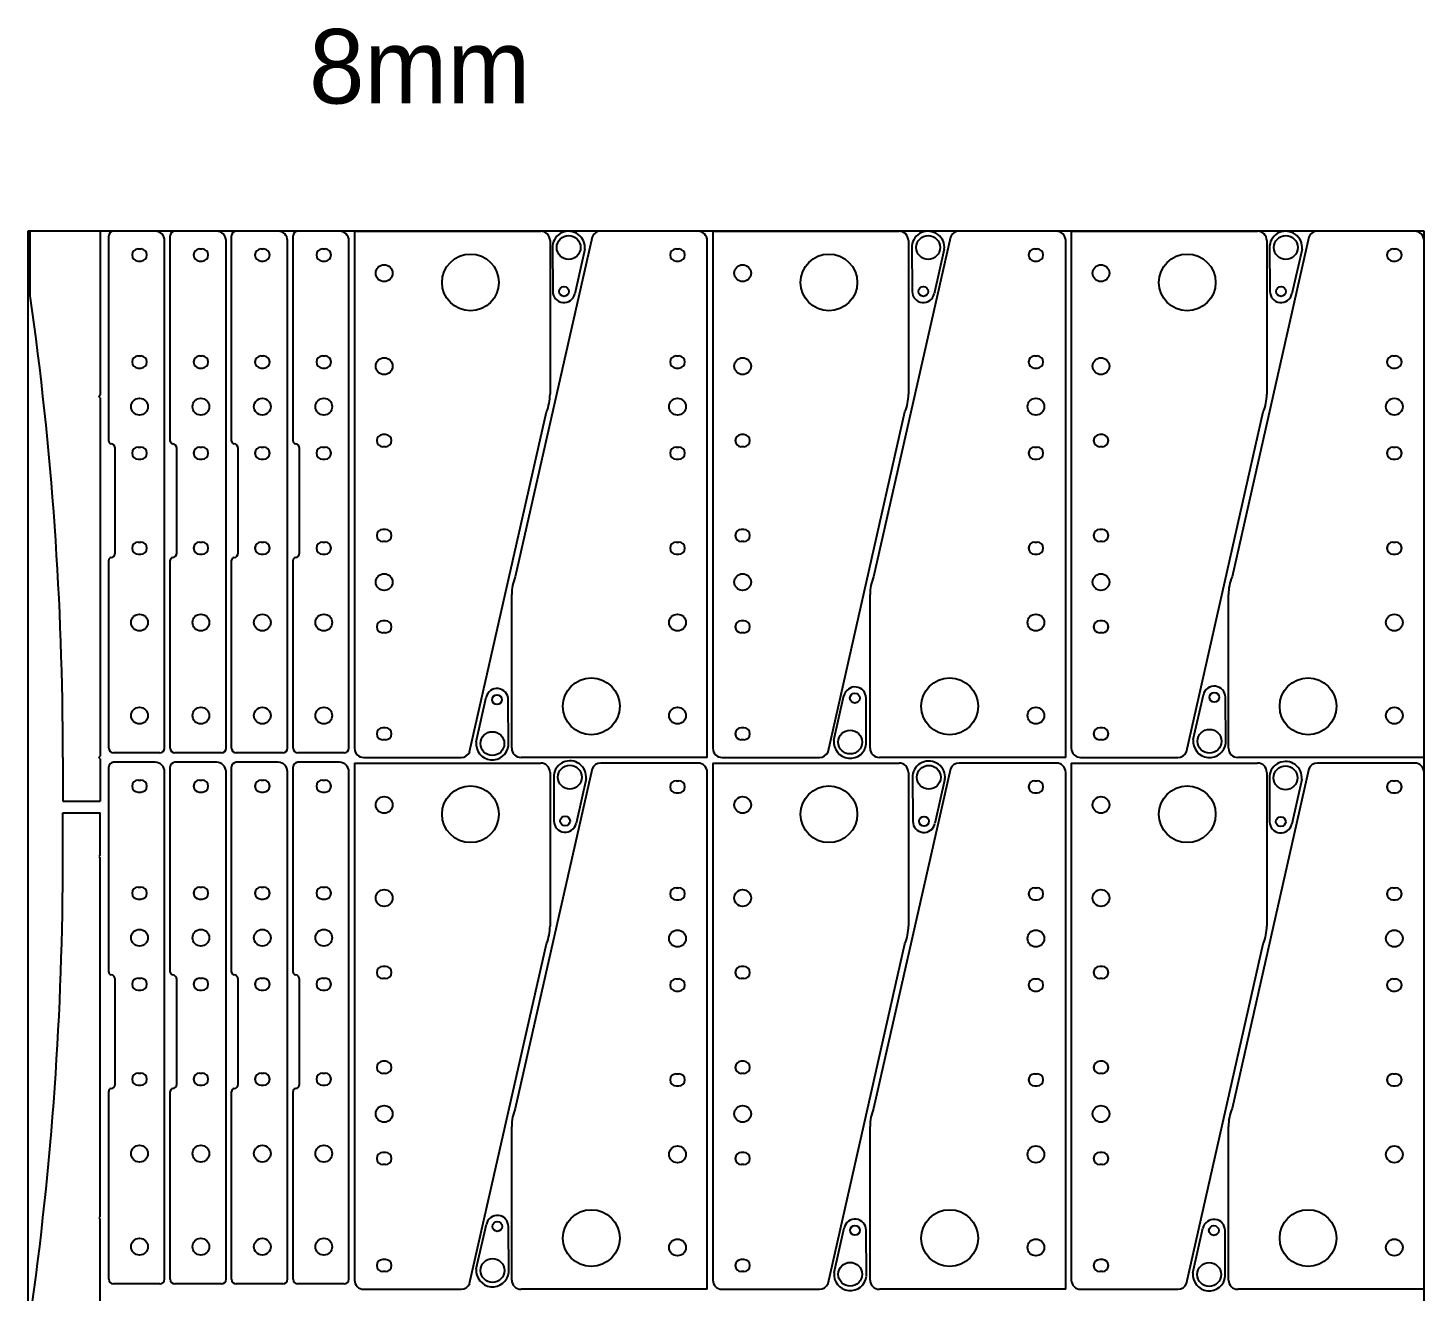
# Model space of a CAD drawing. Header units: millimetres. Extents: x 47861 to 59117, y 10924 to 15324.
# Drawn here: x 50004 to 51504, y 13408 to 14765 of the extents above; entities that cross this region are included whole.
import ezdxf

# ---------------------------------------------------------------- set-up
doc = ezdxf.new("R2010")
doc.units = ezdxf.units.MM
doc.layers.add('SHEET_METAL2', color=7, linetype='Continuous')
doc.layers.add('SHEET_METAL8', color=7, linetype='Continuous')

msp = doc.modelspace()

# ---------------------------------------------------------------- linework, layer by layer
at = {"color": 2}
for p, q in [((51504.4, 14546.9), (50004.4, 14546.9)), ((50004.4, 14546.9), (50004.4, 11396.9)), ((51504.4, 11396.9), (51504.4, 14546.9)), ((50568, 14531.3), (50568.3, 14482.1)), ((50602.8, 14527.5), (50592, 14479.6)), ((50954.2, 14531.3), (50954.5, 14482.1)), ((50989, 14527.5), (50978.2, 14479.6)), ((51338.5, 14531.3), (51338.8, 14482.1)), ((51373.3, 14527.5), (51362.5, 14479.6)), ((50486, 13998.2), (50496.8, 14046.2)), ((50520.8, 13994.4), (50520.5, 14043.6)), ((50870.4, 13999.9), (50881.2, 14047.9)), ((50905.2, 13996.1), (50904.9, 14045.3)), ((51256.5, 14000.7), (51267.3, 14048.7)), ((51291.3, 13996.9), (51291, 14046.1)), ((50569.3, 13962.2), (50569.6, 13913)), ((50604.1, 13958.5), (50593.3, 13910.5)), ((50954.9, 13962), (50955.2, 13912.8)), ((50989.7, 13958.3), (50978.9, 13910.3)), ((51338.2, 13961.5), (51338.5, 13912.3)), ((51373, 13957.7), (51362.2, 13909.7)), ((50486.2, 13432), (50497, 13480)), ((50521, 13428.3), (50520.7, 13477.4)), ((50870.5, 13427.9), (50881.3, 13475.9)), ((50905.3, 13424.2), (50905, 13473.3)), ((51256.1, 13427.7), (51266.9, 13475.7)), ((51290.9, 13424), (51290.6, 13473.1))]:
    msp.add_line(p, q, dxfattribs=at)
for p, q in [((50082, 14546.9), (50007, 14546.9)), ((50007, 14477.4), (50007, 14546.9)), ((50080.5, 14369.5), (50082, 14371)), ((50082, 14368), (50080.5, 14369.5)), ((50091.3, 13991.4), (50091.3, 14193.3)), ((50157.3, 13991.4), (50157.3, 14193.3)), ((50223.3, 13991.4), (50223.3, 14193.3)), ((50289.3, 13991.4), (50289.3, 14193.3)), ((50042, 13981.4), (50042, 13934.4)), ((50080.5, 13981.4), (50082, 13982.9)), ((50082, 13979.9), (50080.5, 13981.4)), ((50146.3, 13986.4), (50096.3, 13986.4)), ((50212.3, 13986.4), (50162.3, 13986.4)), ((50278.3, 13986.4), (50228.3, 13986.4)), ((50344.3, 13986.4), (50294.3, 13986.4)), ((50042, 13934.4), (50082, 13934.4)), ((50042, 13921.9), (50082, 13921.9)), ((50042, 13874.9), (50042, 13921.9)), ((50082, 13876.4), (50080.5, 13874.9)), ((50080.5, 13874.9), (50082, 13873.4)), ((50091.3, 13420.7), (50091.3, 13622.6)), ((50157.3, 13420.7), (50157.3, 13622.6)), ((50223.3, 13420.7), (50223.3, 13622.6)), ((50289.3, 13420.7), (50289.3, 13622.6)), ((50082, 13488.3), (50080.5, 13486.8)), ((50080.5, 13486.8), (50082, 13485.3)), ((50146.3, 13415.7), (50096.3, 13415.7)), ((50212.3, 13415.7), (50162.3, 13415.7)), ((50278.3, 13415.7), (50228.3, 13415.7)), ((50344.3, 13415.7), (50294.3, 13415.7))]:
    msp.add_line(p, q)
at = {"color": 1}
for p, q in [((50122.9, 14527.9), (50125.7, 14527.9)), ((50188.9, 14527.9), (50191.7, 14527.9)), ((50254.9, 14527.9), (50257.7, 14527.9)), ((50320.9, 14527.9), (50323.7, 14527.9)), ((50700.9, 14527.9), (50703.8, 14527.9)), ((51086, 14527.9), (51088.8, 14527.9)), ((51471, 14527.9), (51473.9, 14527.9)), ((50122.9, 14514.9), (50125.7, 14514.9)), ((50188.9, 14514.9), (50191.7, 14514.9)), ((50254.9, 14514.9), (50257.7, 14514.9)), ((50320.9, 14514.9), (50323.7, 14514.9)), ((50700.9, 14514.9), (50703.8, 14514.9)), ((51086, 14514.9), (51088.8, 14514.9)), ((51471, 14514.9), (51473.9, 14514.9)), ((50122.9, 14412.9), (50125.7, 14412.9)), ((50188.9, 14412.9), (50191.7, 14412.9)), ((50254.9, 14412.9), (50257.7, 14412.9)), ((50320.9, 14412.9), (50323.7, 14412.9)), ((50700.9, 14412.9), (50703.8, 14412.9)), ((51086, 14412.9), (51088.8, 14412.9)), ((51471, 14412.9), (51473.9, 14412.9)), ((50122.9, 14399.9), (50125.7, 14399.9)), ((50188.9, 14399.9), (50191.7, 14399.9)), ((50254.9, 14399.9), (50257.7, 14399.9)), ((50320.9, 14399.9), (50323.7, 14399.9)), ((50700.9, 14399.9), (50703.8, 14399.9)), ((51086, 14399.9), (51088.8, 14399.9)), ((51471, 14399.9), (51473.9, 14399.9)), ((50388.7, 14328.4), (50385.8, 14328.4)), ((50773.7, 14328.4), (50770.9, 14328.4)), ((51158.8, 14328.4), (51155.9, 14328.4)), ((50122.9, 14314.9), (50125.7, 14314.9)), ((50188.9, 14314.9), (50191.7, 14314.9)), ((50254.9, 14314.9), (50257.7, 14314.9)), ((50320.9, 14314.9), (50323.7, 14314.9)), ((50388.7, 14315.4), (50385.8, 14315.4)), ((50700.9, 14314.9), (50703.8, 14314.9)), ((50773.7, 14315.4), (50770.9, 14315.4)), ((51086, 14314.9), (51088.8, 14314.9)), ((51158.8, 14315.4), (51155.9, 14315.4)), ((51471, 14314.9), (51473.9, 14314.9)), ((50122.9, 14301.9), (50125.7, 14301.9)), ((50188.9, 14301.9), (50191.7, 14301.9)), ((50254.9, 14301.9), (50257.7, 14301.9)), ((50320.9, 14301.9), (50323.7, 14301.9)), ((50700.9, 14301.9), (50703.8, 14301.9)), ((51086, 14301.9), (51088.8, 14301.9)), ((51471, 14301.9), (51473.9, 14301.9)), ((50388.7, 14226.4), (50385.8, 14226.4)), ((50773.7, 14226.4), (50770.9, 14226.4)), ((51158.8, 14226.4), (51155.9, 14226.4)), ((50122.9, 14212.9), (50125.7, 14212.9)), ((50188.9, 14212.9), (50191.7, 14212.9)), ((50254.9, 14212.9), (50257.7, 14212.9)), ((50320.9, 14212.9), (50323.7, 14212.9)), ((50388.7, 14213.4), (50385.8, 14213.4)), ((50700.9, 14212.9), (50703.8, 14212.9)), ((50773.7, 14213.4), (50770.9, 14213.4)), ((51086, 14212.9), (51088.8, 14212.9)), ((51158.8, 14213.4), (51155.9, 14213.4)), ((51471, 14212.9), (51473.9, 14212.9)), ((50122.9, 14199.9), (50125.7, 14199.9)), ((50188.9, 14199.9), (50191.7, 14199.9)), ((50254.9, 14199.9), (50257.7, 14199.9)), ((50320.9, 14199.9), (50323.7, 14199.9)), ((50700.9, 14199.9), (50703.8, 14199.9)), ((51086, 14199.9), (51088.8, 14199.9)), ((51471, 14199.9), (51473.9, 14199.9)), ((50388.7, 14128.4), (50385.8, 14128.4)), ((50388.7, 14115.4), (50385.8, 14115.4)), ((50773.7, 14128.4), (50770.9, 14128.4)), ((50773.7, 14115.4), (50770.9, 14115.4)), ((51158.8, 14128.4), (51155.9, 14128.4)), ((51158.8, 14115.4), (51155.9, 14115.4)), ((50388.7, 14013.4), (50385.8, 14013.4)), ((50773.7, 14013.4), (50770.9, 14013.4)), ((51158.8, 14013.4), (51155.9, 14013.4)), ((50388.7, 14000.4), (50385.8, 14000.4)), ((50773.7, 14000.4), (50770.9, 14000.4)), ((51158.8, 14000.4), (51155.9, 14000.4)), ((50122.9, 13957.2), (50125.7, 13957.2)), ((50188.9, 13957.2), (50191.7, 13957.2)), ((50254.9, 13957.2), (50257.7, 13957.2)), ((50320.9, 13957.2), (50323.7, 13957.2)), ((50700.9, 13956.4), (50703.8, 13956.4)), ((51086, 13956.4), (51088.8, 13956.4)), ((51471, 13956.4), (51473.9, 13956.4)), ((50122.9, 13944.2), (50125.7, 13944.2)), ((50188.9, 13944.2), (50191.7, 13944.2)), ((50254.9, 13944.2), (50257.7, 13944.2)), ((50320.9, 13944.2), (50323.7, 13944.2)), ((50700.9, 13943.4), (50703.8, 13943.4)), ((51086, 13943.4), (51088.8, 13943.4)), ((51471, 13943.4), (51473.9, 13943.4)), ((50122.9, 13842.2), (50125.7, 13842.2)), ((50188.9, 13842.2), (50191.7, 13842.2)), ((50254.9, 13842.2), (50257.7, 13842.2)), ((50320.9, 13842.2), (50323.7, 13842.2)), ((50700.9, 13841.4), (50703.8, 13841.4)), ((51086, 13841.4), (51088.8, 13841.4)), ((51471, 13841.4), (51473.9, 13841.4)), ((50122.9, 13829.2), (50125.7, 13829.2)), ((50188.9, 13829.2), (50191.7, 13829.2)), ((50254.9, 13829.2), (50257.7, 13829.2)), ((50320.9, 13829.2), (50323.7, 13829.2)), ((50700.9, 13828.4), (50703.8, 13828.4)), ((51086, 13828.4), (51088.8, 13828.4)), ((51471, 13828.4), (51473.9, 13828.4)), ((50388.7, 13756.9), (50385.8, 13756.9)), ((50773.7, 13756.9), (50770.9, 13756.9)), ((51158.8, 13756.9), (51155.9, 13756.9)), ((50122.9, 13744.2), (50125.7, 13744.2)), ((50188.9, 13744.2), (50191.7, 13744.2)), ((50254.9, 13744.2), (50257.7, 13744.2)), ((50320.9, 13744.2), (50323.7, 13744.2)), ((50388.7, 13743.9), (50385.8, 13743.9)), ((50700.9, 13743.4), (50703.8, 13743.4)), ((50773.7, 13743.9), (50770.9, 13743.9)), ((51086, 13743.4), (51088.8, 13743.4)), ((51158.8, 13743.9), (51155.9, 13743.9)), ((51471, 13743.4), (51473.9, 13743.4)), ((50122.9, 13731.2), (50125.7, 13731.2)), ((50188.9, 13731.2), (50191.7, 13731.2)), ((50254.9, 13731.2), (50257.7, 13731.2)), ((50320.9, 13731.2), (50323.7, 13731.2)), ((50700.9, 13730.4), (50703.8, 13730.4)), ((51086, 13730.4), (51088.8, 13730.4)), ((51471, 13730.4), (51473.9, 13730.4)), ((50388.7, 13654.9), (50385.8, 13654.9)), ((50773.7, 13654.9), (50770.9, 13654.9)), ((51158.8, 13654.9), (51155.9, 13654.9)), ((50122.9, 13642.2), (50125.7, 13642.2)), ((50188.9, 13642.2), (50191.7, 13642.2)), ((50254.9, 13642.2), (50257.7, 13642.2)), ((50320.9, 13642.2), (50323.7, 13642.2)), ((50388.7, 13641.9), (50385.8, 13641.9)), ((50700.9, 13641.4), (50703.8, 13641.4)), ((50773.7, 13641.9), (50770.9, 13641.9)), ((51086, 13641.4), (51088.8, 13641.4)), ((51158.8, 13641.9), (51155.9, 13641.9)), ((51471, 13641.4), (51473.9, 13641.4)), ((50122.9, 13629.2), (50125.7, 13629.2)), ((50188.9, 13629.2), (50191.7, 13629.2)), ((50254.9, 13629.2), (50257.7, 13629.2)), ((50320.9, 13629.2), (50323.7, 13629.2)), ((50700.9, 13628.4), (50703.8, 13628.4)), ((51086, 13628.4), (51088.8, 13628.4)), ((51471, 13628.4), (51473.9, 13628.4)), ((50388.7, 13556.9), (50385.8, 13556.9)), ((50773.7, 13556.9), (50770.9, 13556.9)), ((51158.8, 13556.9), (51155.9, 13556.9)), ((50388.7, 13543.9), (50385.8, 13543.9)), ((50773.7, 13543.9), (50770.9, 13543.9)), ((51158.8, 13543.9), (51155.9, 13543.9)), ((50388.7, 13441.9), (50385.8, 13441.9)), ((50773.7, 13441.9), (50770.9, 13441.9)), ((51158.8, 13441.9), (51155.9, 13441.9)), ((50388.7, 13428.9), (50385.8, 13428.9)), ((50773.7, 13428.9), (50770.9, 13428.9)), ((51158.8, 13428.9), (51155.9, 13428.9))]:
    msp.add_line(p, q, dxfattribs=at)
at = {"color": 2}
for centre, radius in [((50585.4, 14529.4), 12.8), ((50971.6, 14529.4), 12.8), ((51355.9, 14529.4), 12.8), ((50580.3, 14482.2), 5.25), ((50966.5, 14482.2), 5.25), ((51350.8, 14482.2), 5.25), ((50508.5, 14043.5), 5.25), ((50892.9, 14045.2), 5.25), ((51279, 14046), 5.25), ((50887.8, 13998), 12.8), ((51273.9, 13998.8), 12.8), ((50503.4, 13996.3), 12.8), ((50586.7, 13960.3), 12.8), ((50972.3, 13960.1), 12.8), ((51355.6, 13959.6), 12.8), ((50581.6, 13913.1), 5.25), ((50967.2, 13912.9), 5.25), ((51350.5, 13912.4), 5.25), ((50508.7, 13477.4), 5.25), ((50893, 13473.3), 5.25), ((51278.6, 13473.1), 5.25), ((50503.6, 13430.1), 12.8), ((50887.9, 13426), 12.8), ((51273.5, 13425.8), 12.8)]:
    msp.add_circle(centre, radius, dxfattribs=at)
for centre, radius, start, end in [((50585.4, 14529.4), 17.5, 353.8411, 173.8411), ((50971.6, 14529.4), 17.5, 353.8411, 173.8411), ((51355.9, 14529.4), 17.5, 353.8411, 173.8411), ((50580.3, 14482.2), 12, 180.3524, 347.3298), ((50966.5, 14482.2), 12, 180.3524, 347.3298), ((51350.8, 14482.2), 12, 180.3524, 347.3298), ((50508.5, 14043.5), 12, 0.3524, 167.3298), ((50892.9, 14045.2), 12, 0.3524, 167.3298), ((51279, 14046), 12, 0.3524, 167.3298), ((50503.4, 13996.3), 17.5, 173.8411, 353.8411), ((50887.8, 13998), 17.5, 173.8411, 353.8411), ((51273.9, 13998.8), 17.5, 173.8411, 353.8411), ((50586.7, 13960.3), 17.5, 353.8411, 173.8411), ((50972.3, 13960.1), 17.5, 353.8411, 173.8411), ((51355.6, 13959.6), 17.5, 353.8411, 173.8411), ((50581.6, 13913.1), 12, 180.3524, 347.3298), ((50967.2, 13912.9), 12, 180.3524, 347.3298), ((51350.5, 13912.4), 12, 180.3524, 347.3298), ((50508.7, 13477.4), 12, 0.3524, 167.3298), ((50893, 13473.3), 12, 0.3524, 167.3298), ((51278.6, 13473.1), 12, 0.3524, 167.3298), ((50503.6, 13430.1), 17.5, 173.8411, 353.8411), ((50887.9, 13426), 17.5, 173.8411, 353.8411), ((51273.5, 13425.8), 17.5, 173.8411, 353.8411)]:
    msp.add_arc(centre, radius, start, end, dxfattribs=at)
at = {"color": 1}
for centre, start, end in [((50122.9, 14521.4), 90, 270), ((50125.7, 14521.4), 270, 90), ((50188.9, 14521.4), 90, 270), ((50191.7, 14521.4), 270, 90), ((50254.9, 14521.4), 90, 270), ((50257.7, 14521.4), 270, 90), ((50320.9, 14521.4), 90, 270), ((50323.7, 14521.4), 270, 90), ((50700.9, 14521.4), 90, 270), ((50703.8, 14521.4), 270, 90), ((51086, 14521.4), 90, 270), ((51088.8, 14521.4), 270, 90), ((51471, 14521.4), 90, 270), ((51473.9, 14521.4), 270, 90), ((50122.9, 14406.4), 90, 270), ((50125.7, 14406.4), 270, 90), ((50188.9, 14406.4), 90, 270), ((50191.7, 14406.4), 270, 90), ((50254.9, 14406.4), 90, 270), ((50257.7, 14406.4), 270, 90), ((50320.9, 14406.4), 90, 270), ((50323.7, 14406.4), 270, 90), ((50700.9, 14406.4), 90, 270), ((50703.8, 14406.4), 270, 90), ((51086, 14406.4), 90, 270), ((51088.8, 14406.4), 270, 90), ((51471, 14406.4), 90, 270), ((51473.9, 14406.4), 270, 90), ((50385.8, 14321.9), 90, 270), ((50388.7, 14321.9), 270, 90), ((50770.9, 14321.9), 90, 270), ((50773.7, 14321.9), 270, 90), ((51155.9, 14321.9), 90, 270), ((51158.8, 14321.9), 270, 90), ((50122.9, 14308.4), 90, 270), ((50125.7, 14308.4), 270, 90), ((50188.9, 14308.4), 90, 270), ((50191.7, 14308.4), 270, 90), ((50254.9, 14308.4), 90, 270), ((50257.7, 14308.4), 270, 90), ((50320.9, 14308.4), 90, 270), ((50323.7, 14308.4), 270, 90), ((50700.9, 14308.4), 90, 270), ((50703.8, 14308.4), 270, 90), ((51086, 14308.4), 90, 270), ((51088.8, 14308.4), 270, 90), ((51471, 14308.4), 90, 270), ((51473.9, 14308.4), 270, 90), ((50385.8, 14219.9), 90, 270), ((50388.7, 14219.9), 270, 90), ((50770.9, 14219.9), 90, 270), ((50773.7, 14219.9), 270, 90), ((51155.9, 14219.9), 90, 270), ((51158.8, 14219.9), 270, 90), ((50122.9, 14206.4), 90, 270), ((50125.7, 14206.4), 270, 90), ((50188.9, 14206.4), 90, 270), ((50191.7, 14206.4), 270, 90), ((50254.9, 14206.4), 90, 270), ((50257.7, 14206.4), 270, 90), ((50320.9, 14206.4), 90, 270), ((50323.7, 14206.4), 270, 90), ((50700.9, 14206.4), 90, 270), ((50703.8, 14206.4), 270, 90), ((51086, 14206.4), 90, 270), ((51088.8, 14206.4), 270, 90), ((51471, 14206.4), 90, 270), ((51473.9, 14206.4), 270, 90), ((50385.8, 14121.9), 90, 270), ((50388.7, 14121.9), 270, 90), ((50770.9, 14121.9), 90, 270), ((50773.7, 14121.9), 270, 90), ((51155.9, 14121.9), 90, 270), ((51158.8, 14121.9), 270, 90), ((50385.8, 14006.9), 90, 270), ((50388.7, 14006.9), 270, 90), ((50770.9, 14006.9), 90, 270), ((50773.7, 14006.9), 270, 90), ((51155.9, 14006.9), 90, 270), ((51158.8, 14006.9), 270, 90), ((50122.9, 13950.7), 90, 270), ((50125.7, 13950.7), 270, 90), ((50188.9, 13950.7), 90, 270), ((50191.7, 13950.7), 270, 90), ((50254.9, 13950.7), 90, 270), ((50257.7, 13950.7), 270, 90), ((50320.9, 13950.7), 90, 270), ((50323.7, 13950.7), 270, 90), ((50700.9, 13949.9), 90, 270), ((50703.8, 13949.9), 270, 90), ((51086, 13949.9), 90, 270), ((51088.8, 13949.9), 270, 90), ((51471, 13949.9), 90, 270), ((51473.9, 13949.9), 270, 90), ((50122.9, 13835.7), 90, 270), ((50125.7, 13835.7), 270, 90), ((50188.9, 13835.7), 90, 270), ((50191.7, 13835.7), 270, 90), ((50254.9, 13835.7), 90, 270), ((50257.7, 13835.7), 270, 90), ((50320.9, 13835.7), 90, 270), ((50323.7, 13835.7), 270, 90), ((50700.9, 13834.9), 90, 270), ((50703.8, 13834.9), 270, 90), ((51086, 13834.9), 90, 270), ((51088.8, 13834.9), 270, 90), ((51471, 13834.9), 90, 270), ((51473.9, 13834.9), 270, 90), ((50385.8, 13750.4), 90, 270), ((50388.7, 13750.4), 270, 90), ((50770.9, 13750.4), 90, 270), ((50773.7, 13750.4), 270, 90), ((51155.9, 13750.4), 90, 270), ((51158.8, 13750.4), 270, 90), ((50122.9, 13737.7), 90, 270), ((50125.7, 13737.7), 270, 90), ((50188.9, 13737.7), 90, 270), ((50191.7, 13737.7), 270, 90), ((50254.9, 13737.7), 90, 270), ((50257.7, 13737.7), 270, 90), ((50320.9, 13737.7), 90, 270), ((50323.7, 13737.7), 270, 90), ((50700.9, 13736.9), 90, 270), ((50703.8, 13736.9), 270, 90), ((51086, 13736.9), 90, 270), ((51088.8, 13736.9), 270, 90), ((51471, 13736.9), 90, 270), ((51473.9, 13736.9), 270, 90), ((50385.8, 13648.4), 90, 270), ((50388.7, 13648.4), 270, 90), ((50770.9, 13648.4), 90, 270), ((50773.7, 13648.4), 270, 90), ((51155.9, 13648.4), 90, 270), ((51158.8, 13648.4), 270, 90), ((50122.9, 13635.7), 90, 270), ((50125.7, 13635.7), 270, 90), ((50188.9, 13635.7), 90, 270), ((50191.7, 13635.7), 270, 90), ((50254.9, 13635.7), 90, 270), ((50257.7, 13635.7), 270, 90), ((50320.9, 13635.7), 90, 270), ((50323.7, 13635.7), 270, 90), ((50700.9, 13634.9), 90, 270), ((50703.8, 13634.9), 270, 90), ((51086, 13634.9), 90, 270), ((51088.8, 13634.9), 270, 90), ((51471, 13634.9), 90, 270), ((51473.9, 13634.9), 270, 90), ((50385.8, 13550.4), 90, 270), ((50388.7, 13550.4), 270, 90), ((50770.9, 13550.4), 90, 270), ((50773.7, 13550.4), 270, 90), ((51155.9, 13550.4), 90, 270), ((51158.8, 13550.4), 270, 90), ((50385.8, 13435.4), 90, 270), ((50388.7, 13435.4), 270, 90), ((50770.9, 13435.4), 90, 270), ((50773.7, 13435.4), 270, 90), ((51155.9, 13435.4), 90, 270), ((51158.8, 13435.4), 270, 90)]:
    msp.add_arc(centre, 6.5, start, end, dxfattribs=at)
for centre, radius, start, end in [((46514.7, 13981.7), 3527.3, 359.9946, 8.0781), ((50094.3, 14321.5), 3, 180, 262.8192), ((50093.3, 14313.6), 5, 0, 82.8192), ((50160.3, 14321.5), 3, 180, 262.8192), ((50159.3, 14313.6), 5, 0, 82.8192), ((50226.3, 14321.5), 3, 180, 262.8192), ((50225.3, 14313.6), 5, 0, 82.8192), ((50292.3, 14321.5), 3, 180, 262.8192), ((50291.3, 14313.6), 5, 0, 82.8192), ((50094.3, 14193.3), 3, 97.1808, 180), ((50093.3, 14201.2), 5, 277.1808, 0), ((50160.3, 14193.3), 3, 97.1808, 180), ((50159.3, 14201.2), 5, 277.1808, 0), ((50226.3, 14193.3), 3, 97.1808, 180), ((50225.3, 14201.2), 5, 277.1808, 0), ((50292.3, 14193.3), 3, 97.1808, 180), ((50291.3, 14201.2), 5, 277.1808, 0), ((50096.3, 13991.4), 5, 180, 270), ((50146.3, 13991.4), 5, 270, 0), ((50162.3, 13991.4), 5, 180, 270), ((50212.3, 13991.4), 5, 270, 0), ((50228.3, 13991.4), 5, 180, 270), ((50278.3, 13991.4), 5, 270, 0), ((50294.3, 13991.4), 5, 180, 270), ((50344.3, 13991.4), 5, 270, 0), ((46514.7, 13874.6), 3527.3, 351.9219, 0.0054), ((50094.3, 13750.8), 3, 180, 262.8192), ((50093.3, 13742.9), 5, 0, 82.8192), ((50160.3, 13750.8), 3, 180, 262.8192), ((50159.3, 13742.9), 5, 0, 82.8192), ((50226.3, 13750.8), 3, 180, 262.8192), ((50225.3, 13742.9), 5, 0, 82.8192), ((50292.3, 13750.8), 3, 180, 262.8192), ((50291.3, 13742.9), 5, 0, 82.8192), ((50094.3, 13622.6), 3, 97.1808, 180), ((50093.3, 13630.5), 5, 277.1808, 0), ((50160.3, 13622.6), 3, 97.1808, 180), ((50159.3, 13630.5), 5, 277.1808, 0), ((50226.3, 13622.6), 3, 97.1808, 180), ((50225.3, 13630.5), 5, 277.1808, 0), ((50292.3, 13622.6), 3, 97.1808, 180), ((50291.3, 13630.5), 5, 277.1808, 0), ((50096.3, 13420.7), 5, 180, 270), ((50146.3, 13420.7), 5, 270, 0), ((50162.3, 13420.7), 5, 180, 270), ((50212.3, 13420.7), 5, 270, 0), ((50228.3, 13420.7), 5, 180, 270), ((50278.3, 13420.7), 5, 270, 0), ((50294.3, 13420.7), 5, 180, 270), ((50344.3, 13420.7), 5, 270, 0)]:
    msp.add_arc(centre, radius, start, end)
at = {"layer": 'SHEET_METAL2', "linetype": 'Continuous'}
for centre in [(50479.9, 14491.9), (50865, 14491.9), (51250, 14491.9), (50609.7, 14036.4), (50994.7, 14036.4), (51379.8, 14036.4), (50479.9, 13920.4), (50865, 13920.4), (51250, 13920.4), (50609.7, 13464.9), (50994.7, 13464.9), (51379.8, 13464.9)]:
    msp.add_circle(centre, 30.5, dxfattribs=at)
at = {"layer": 'SHEET_METAL8', "linetype": 'Continuous'}
for p, q in [((50082, 14546.9), (50082, 14371)), ((50091.3, 14321.5), (50091.3, 14541.9)), ((50141.3, 14546.9), (50096.3, 14546.9)), ((50151.3, 13991.4), (50151.3, 14536.9)), ((50157.3, 14321.5), (50157.3, 14541.9)), ((50207.3, 14546.9), (50162.3, 14546.9)), ((50217.3, 13991.4), (50217.3, 14536.9)), ((50223.3, 14321.5), (50223.3, 14541.9)), ((50273.3, 14546.9), (50228.3, 14546.9)), ((50283.3, 13991.4), (50283.3, 14536.9)), ((50289.3, 14321.5), (50289.3, 14541.9)), ((50339.3, 14546.9), (50294.3, 14546.9)), ((50349.3, 13991.4), (50349.3, 14536.9)), ((50355.3, 14546.9), (50555.4, 14546.9)), ((50355.3, 14546.9), (50355.3, 13991.4)), ((50610.6, 14540.7), (50528, 14175.6)), ((50565.4, 14536.9), (50565.4, 14371.8)), ((50724.3, 14546.9), (50619.8, 14546.9)), ((50734.3, 13981.4), (50734.3, 14536.9)), ((50740.3, 14546.9), (50940.4, 14546.9)), ((50740.3, 14546.9), (50740.3, 13991.4)), ((50995.6, 14540.7), (50913, 14175.6)), ((50950.4, 14536.9), (50950.4, 14371.8)), ((51109.4, 14546.9), (51004.9, 14546.9)), ((51119.4, 13981.4), (51119.4, 14536.9)), ((51125.4, 14546.9), (51325.5, 14546.9)), ((51125.4, 14546.9), (51125.4, 13991.4)), ((51380.7, 14540.7), (51298.1, 14175.6)), ((51335.5, 14536.9), (51335.5, 14371.8)), ((51494.4, 14546.9), (51389.9, 14546.9)), ((51504.4, 13981.4), (51504.4, 14536.9)), ((50082, 14368), (50082, 13982.9)), ((50479, 13987.6), (50561.6, 14352.7)), ((50864.1, 13987.6), (50946.6, 14352.7)), ((51249.1, 13987.6), (51331.7, 14352.7)), ((50098.3, 14201.2), (50098.3, 14313.6)), ((50164.3, 14201.2), (50164.3, 14313.6)), ((50230.3, 14201.2), (50230.3, 14313.6)), ((50296.3, 14201.2), (50296.3, 14313.6)), ((50524.2, 13991.4), (50524.2, 14156.5)), ((50909.2, 13991.4), (50909.2, 14156.5)), ((51294.3, 13991.4), (51294.3, 14156.5)), ((50365.3, 13981.4), (50469.8, 13981.4)), ((50734.3, 13981.4), (50534.2, 13981.4)), ((50750.3, 13981.4), (50854.8, 13981.4)), ((51119.4, 13981.4), (50919.2, 13981.4)), ((51135.4, 13981.4), (51239.9, 13981.4)), ((51504.4, 13981.4), (51304.3, 13981.4)), ((50082, 13979.9), (50082, 13934.4)), ((50091.3, 13750.8), (50091.3, 13971.2)), ((50141.3, 13976.2), (50096.3, 13976.2)), ((50151.3, 13420.7), (50151.3, 13966.2)), ((50157.3, 13750.8), (50157.3, 13971.2)), ((50207.3, 13976.2), (50162.3, 13976.2)), ((50217.3, 13420.7), (50217.3, 13966.2)), ((50223.3, 13750.8), (50223.3, 13971.2)), ((50273.3, 13976.2), (50228.3, 13976.2)), ((50283.3, 13420.7), (50283.3, 13966.2)), ((50289.3, 13750.8), (50289.3, 13971.2)), ((50339.3, 13976.2), (50294.3, 13976.2)), ((50349.3, 13420.7), (50349.3, 13966.2)), ((50355.3, 13975.4), (50555.4, 13975.4)), ((50355.3, 13975.4), (50355.3, 13419.9)), ((50610.6, 13969.2), (50528, 13604.1)), ((50565.4, 13965.4), (50565.4, 13800.3)), ((50724.3, 13975.4), (50619.8, 13975.4)), ((50734.3, 13409.9), (50734.3, 13965.4)), ((50740.3, 13975.4), (50940.4, 13975.4)), ((50740.3, 13975.4), (50740.3, 13419.9)), ((50995.6, 13969.2), (50913, 13604.1)), ((50950.4, 13965.4), (50950.4, 13800.3)), ((51109.4, 13975.4), (51004.9, 13975.4)), ((51119.4, 13409.9), (51119.4, 13965.4)), ((51125.4, 13975.4), (51325.5, 13975.4)), ((51125.4, 13975.4), (51125.4, 13419.9)), ((51380.7, 13969.2), (51298.1, 13604.1)), ((51335.5, 13965.4), (51335.5, 13800.3)), ((51494.4, 13975.4), (51389.9, 13975.4)), ((51504.4, 13409.9), (51504.4, 13965.4)), ((50082, 13876.4), (50082, 13921.9)), ((50082, 13488.3), (50082, 13873.4)), ((50479, 13416.1), (50561.6, 13781.2)), ((50864.1, 13416.1), (50946.6, 13781.2)), ((51249.1, 13416.1), (51331.7, 13781.2)), ((50098.3, 13630.5), (50098.3, 13742.9)), ((50164.3, 13630.5), (50164.3, 13742.9)), ((50230.3, 13630.5), (50230.3, 13742.9)), ((50296.3, 13630.5), (50296.3, 13742.9)), ((50524.2, 13419.9), (50524.2, 13585)), ((50909.2, 13419.9), (50909.2, 13585)), ((51294.3, 13419.9), (51294.3, 13585)), ((50082, 13309.4), (50082, 13485.3)), ((50365.3, 13409.9), (50469.8, 13409.9)), ((50734.3, 13409.9), (50534.2, 13409.9)), ((50750.3, 13409.9), (50854.8, 13409.9)), ((51119.4, 13409.9), (50919.2, 13409.9)), ((51135.4, 13409.9), (51239.9, 13409.9)), ((51504.4, 13409.9), (51304.3, 13409.9))]:
    msp.add_line(p, q, dxfattribs=at)
for centre in [(50387.2, 14501.9), (50772.3, 14501.9), (51157.3, 14501.9), (50387.2, 14401.9), (50772.3, 14401.9), (51157.3, 14401.9), (50124.3, 14358.4), (50190.3, 14358.4), (50256.3, 14358.4), (50322.3, 14358.4), (50702.3, 14358.4), (51087.4, 14358.4), (51472.5, 14358.4), (50387.2, 14169.9), (50772.3, 14169.9), (51157.3, 14169.9), (50124.3, 14126.4), (50190.3, 14126.4), (50256.3, 14126.4), (50322.3, 14126.4), (50702.3, 14126.4), (51087.4, 14126.4), (51472.5, 14126.4), (50124.3, 14026.4), (50190.3, 14026.4), (50256.3, 14026.4), (50322.3, 14026.4), (50702.3, 14026.4), (51087.4, 14026.4), (51472.5, 14026.4), (50387.2, 13930.4), (50772.3, 13930.4), (51157.3, 13930.4), (50387.2, 13830.4), (50772.3, 13830.4), (51157.3, 13830.4), (50124.3, 13787.7), (50190.3, 13787.7), (50256.3, 13787.7), (50322.3, 13787.7), (50702.3, 13786.9), (51087.4, 13786.9), (51472.5, 13786.9), (50387.2, 13598.4), (50772.3, 13598.4), (51157.3, 13598.4), (50124.3, 13555.7), (50190.3, 13555.7), (50256.3, 13555.7), (50322.3, 13555.7), (50702.3, 13554.9), (51087.4, 13554.9), (51472.5, 13554.9), (50124.3, 13455.7), (50190.3, 13455.7), (50256.3, 13455.7), (50322.3, 13455.7), (50702.3, 13454.9), (51087.4, 13454.9), (51472.5, 13454.9)]:
    msp.add_circle(centre, 9, dxfattribs=at)
for centre, radius, start, end in [((50096.3, 14541.9), 5, 90, 180), ((50141.3, 14536.9), 10, 0, 90), ((50162.3, 14541.9), 5, 90, 180), ((50207.3, 14536.9), 10, 0, 90), ((50228.3, 14541.9), 5, 90, 180), ((50273.3, 14536.9), 10, 0, 90), ((50294.3, 14541.9), 5, 90, 180), ((50339.3, 14536.9), 10, 0, 90), ((50555.4, 14536.9), 10, 0, 90), ((50619.8, 14536.9), 10, 90, 157.5282), ((50724.3, 14536.9), 10, 0, 90), ((50940.4, 14536.9), 10, 0, 90), ((51004.9, 14536.9), 10, 90, 157.5282), ((51109.4, 14536.9), 10, 0, 90), ((51325.5, 14536.9), 10, 0, 90), ((51389.9, 14536.9), 10, 90, 157.5282), ((51494.4, 14536.9), 10, 0, 90), ((50515.4, 14371.8), 50, 337.5282, 0), ((50900.4, 14371.8), 50, 337.5282, 0), ((51285.5, 14371.8), 50, 337.5282, 0), ((50574.2, 14156.5), 50, 157.5282, 180), ((50959.2, 14156.5), 50, 157.5282, 180), ((51344.3, 14156.5), 50, 157.5282, 180), ((50365.3, 13991.4), 10, 180, 270), ((50469.8, 13991.4), 10, 270, 337.5282), ((50534.2, 13991.4), 10, 180, 270), ((50750.3, 13991.4), 10, 180, 270), ((50854.8, 13991.4), 10, 270, 337.5282), ((50919.2, 13991.4), 10, 180, 270), ((51135.4, 13991.4), 10, 180, 270), ((51239.9, 13991.4), 10, 270, 337.5282), ((51304.3, 13991.4), 10, 180, 270), ((50096.3, 13971.2), 5, 90, 180), ((50141.3, 13966.2), 10, 0, 90), ((50162.3, 13971.2), 5, 90, 180), ((50207.3, 13966.2), 10, 0, 90), ((50228.3, 13971.2), 5, 90, 180), ((50273.3, 13966.2), 10, 0, 90), ((50294.3, 13971.2), 5, 90, 180), ((50339.3, 13966.2), 10, 0, 90), ((50555.4, 13965.4), 10, 0, 90), ((50619.8, 13965.4), 10, 90, 157.5282), ((50724.3, 13965.4), 10, 0, 90), ((50940.4, 13965.4), 10, 0, 90), ((51004.9, 13965.4), 10, 90, 157.5282), ((51109.4, 13965.4), 10, 0, 90), ((51325.5, 13965.4), 10, 0, 90), ((51389.9, 13965.4), 10, 90, 157.5282), ((51494.4, 13965.4), 10, 0, 90), ((50515.4, 13800.3), 50, 337.5282, 0), ((50900.4, 13800.3), 50, 337.5282, 0), ((51285.5, 13800.3), 50, 337.5282, 0), ((50574.2, 13585), 50, 157.5282, 180), ((50959.2, 13585), 50, 157.5282, 180), ((51344.3, 13585), 50, 157.5282, 180), ((50365.3, 13419.9), 10, 180, 270), ((50469.8, 13419.9), 10, 270, 337.5282), ((50534.2, 13419.9), 10, 180, 270), ((50750.3, 13419.9), 10, 180, 270), ((50854.8, 13419.9), 10, 270, 337.5282), ((50919.2, 13419.9), 10, 180, 270), ((51135.4, 13419.9), 10, 180, 270), ((51239.9, 13419.9), 10, 270, 337.5282), ((51304.3, 13419.9), 10, 180, 270)]:
    msp.add_arc(centre, radius, start, end, dxfattribs=at)

# ---------------------------------------------------------------- texts
at = {"color": 2, "insert": (50306.5, 14764.2), "char_height": 80, "width": 1091.346, "attachment_point": 1}
msp.add_mtext('8mm', dxfattribs=at)

doc.saveas('drawing.dxf')
